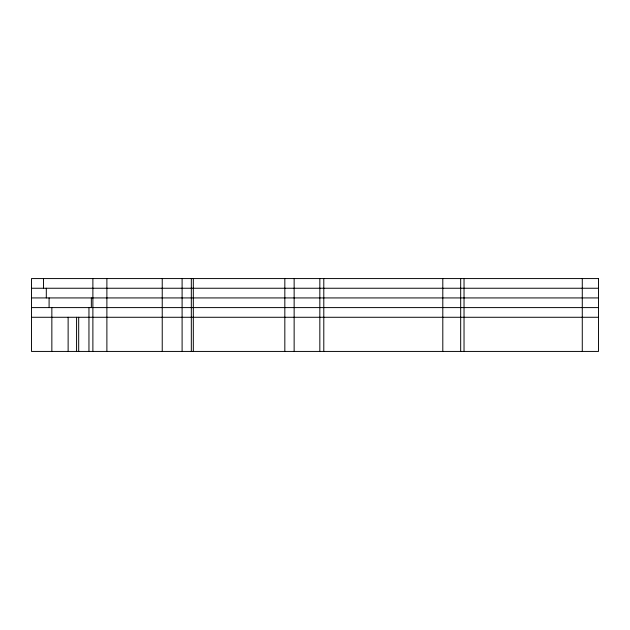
<?xml version="1.0" encoding="UTF-8"?>
<svg xmlns="http://www.w3.org/2000/svg" width="630" height="630" viewBox="0 0 630 630"><rect width="100%" height="100%" fill="white"/><g stroke="black" fill="none" stroke-linecap="round" stroke-linejoin="round"><path stroke-width="0.94" d="M31.5 288.249L92.681 288.249M92.886 288.249L598.5 288.249M31.5 297.927L598.5 297.927M31.5 307.598L598.5 307.598M31.5 317.276L598.5 317.276M582.277 278.57L582.277 351.43M464.034 278.57L464.034 351.43M460.68 278.57L460.68 351.43M442.803 278.57L442.803 351.43M323.796 278.57L323.796 351.43M319.835 278.57L319.835 351.43M294.139 278.57L294.139 351.43M284.831 278.57L284.831 351.43M193.315 278.57L193.315 351.43M191.323 278.57L191.323 351.43M182.102 278.57L182.102 351.43M162.233 278.57L162.233 351.43M106.887 278.57L106.887 351.43M92.886 278.57L92.886 351.43M91.35 297.927L91.35 307.598M88.956 307.598L88.956 351.43M78.687 317.276L78.687 351.43M76.576 317.276L76.576 351.43M68.127 317.276L68.127 351.43M51.849 307.598L51.849 351.43M49.093 297.927L49.093 307.598M46.305 288.249L46.305 297.927M43.517 278.57L43.517 288.249M598.5 278.57L31.5 278.57L31.5 351.43L598.5 351.43L598.5 278.57"/></g></svg>
